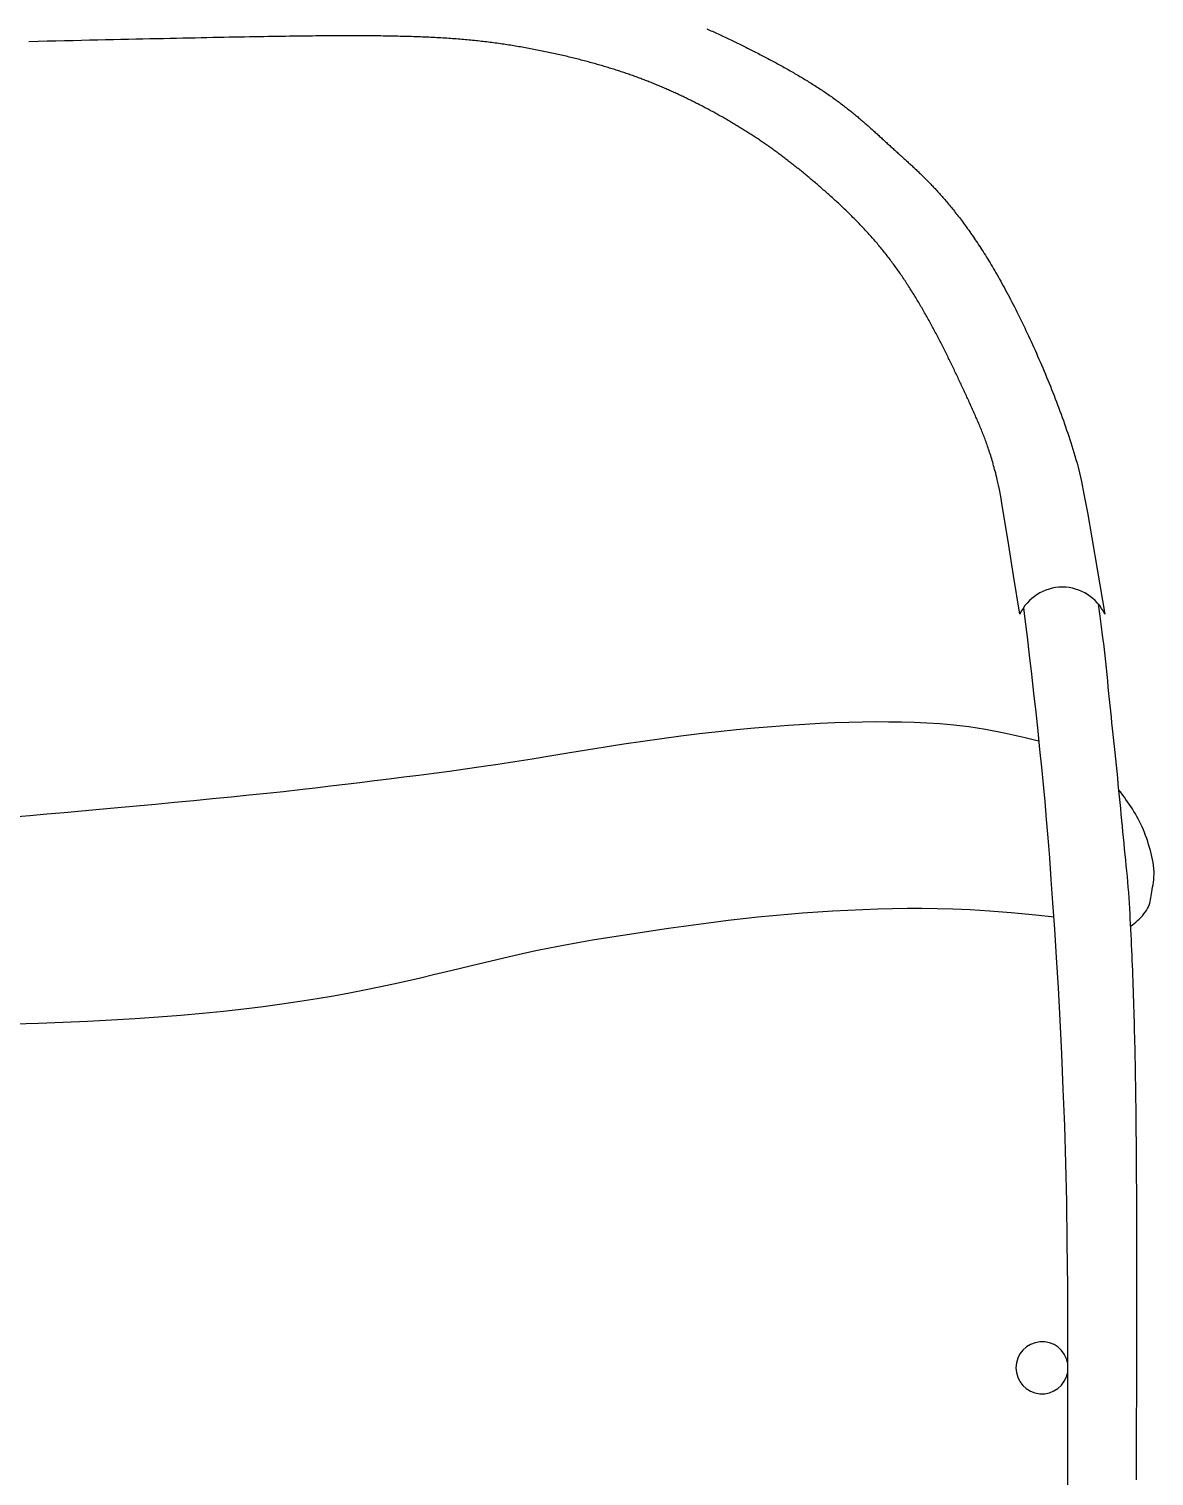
# Model space of a CAD drawing. Header units: millimetres. Extents: x -17017 to 2697, y 1903 to 18260.
# Drawn here: x -16982.1019 to -16982.0457, y 18253.0872 to 18253.1595 of the extents above; entities that cross this region are included whole.
import ezdxf

# ---------------------------------------------------------------- set-up
doc = ezdxf.new("R2010")
doc.units = ezdxf.units.MM
doc.layers.add('OP-MOB-MOVIL', color=8, linetype='Continuous')

# ---------------------------------------------------------------- blocks, each defined once
blk = doc.blocks.new('mesas y sillas de cafeteria')
for points in [[(50.01623537028718, -14.42560469268574), (50.01470229270944, -14.41592952237625), (50.01350654990256, -14.40846112450163), (50.01260097421618, -14.40289040082098), (50.01193839800271, -14.39890825309703), (50.01147165361272, -14.39620558308525), (50.01115357339495, -14.39447329255563), (50.01093698970089, -14.39340228326182), (50.01077473488476, -14.39268345696655), (50.0106273462643, -14.39205848780875), (50.01048618102323, -14.39147213946126), (50.01035030132061, -14.39091994796581), (50.01021876930554, -14.39039744937327), (50.01009064713435, -14.38990017973083), (50.00996499696066, -14.38942367508207), (50.00984088094083, -14.38896347148329), (50.00971736122756, -14.38851510497261), (50.00959365575454, -14.38807482176708), (50.00946960557303, -14.38764170871946), (50.00934520751434, -14.38721556285054), (50.00922045840434, -14.38679618117931), (50.00909535508163, -14.38638336072654), (50.00896989436842, -14.38597689851122), (50.00884407310059, -14.38557659155413), (50.00871788810673, -14.38518223687061), (50.00859133621543, -14.38479363148144), (50.00846441426165, -14.38441057240561), (50.00833711906944, -14.38403285666755), (50.00820944747829, -14.38366028128075), (50.00808139630954, -14.38329264326603), (50.00795296240085, -14.38292973964781), (50.00782414257719, -14.38257136743778), (50.0076949336717, -14.38221732365855), (50.00756533251388, -14.38186740533274), (50.00743533593504, -14.38152140947386), (50.0073049407647, -14.38117913310452), (50.00717414383234, -14.38084037324552), (50.00704294197385, -14.38050492691218), (50.00691133201053, -14.38017259112712), (50.0067793107828, -14.37984316291113), (50.00664687511289, -14.37951643927954), (50.00651402183576, -14.37919221725315), (50.0063807477818, -14.37887029385092), (50.00624704977963, -14.37855046609548), (50.00611292465965, -14.37823253100214), (50.00597836925408, -14.37791628559353), (50.00584338039243, -14.37760152688679), (50.00570795490512, -14.3772880519009), (50.00557208962073, -14.37697565765666), (50.00543578139332, -14.37666414725027), (50.00529902713151, -14.37635334808874), (50.00516182377851, -14.37604309364542), (50.00502416826566, -14.3757332174082), (50.00488605752525, -14.37542355285586), (50.00474748849683, -14.37511393346904), (50.00460845811358, -14.37480419272833), (50.0044689633105, -14.37449416411255), (50.0043290010899, -14.37418370541673), (50.00418856873966, -14.37387277165544), (50.00404766361044, -14.37356134215406), (50.00390628305922, -14.37324939624523), (50.00376442443212, -14.37293691324885), (50.00362208508795, -14.37262387249939), (50.00347926237828, -14.37231025332221), (50.00333595365646, -14.37199603504087), (50.00319215629042, -14.37168120305978), (50.00304786772449, -14.37136576709599), (50.0029030854148, -14.37104974293288), (50.00275780681659, -14.37073314635927), (50.00261202939328, -14.37041599316581), (50.00246575059646, -14.3700982991395), (50.00231896788773, -14.36978008007281), (50.00217167872324, -14.36946135174912), (50.00202388056096, -14.36914212995907), (50.00187557085974, -14.36882243049513), (50.00172674707846, -14.36850226913884), (50.00157740666782, -14.36818166168268), (50.00142754709395, -14.36786062391548), (50.00127716580846, -14.36753917162423), (50.00112626027567, -14.36721732060141), (50.00097482794536, -14.36689508663039), (50.00082286628367, -14.36657248550182), (50.00067037273948, -14.36624953300816), (50.00051734477802, -14.36592624493278), (50.0003637798518, -14.36560263706451), (50.00020967542241, -14.36527872519582), (50.0000550289451, -14.36495452511372), (49.99989983787691, -14.36463005260157), (49.99974409967763, -14.36430532345912), (49.99958781180703, -14.36398035346429), (49.99943097171763, -14.36365515840953), (49.9992735768692, -14.36332975408732), (49.99911562472244, -14.36300415628102), (49.99895711273075, -14.36267838078129), (49.99879803835483, -14.36235244337513), (49.9986383990481, -14.36202635985319), (49.99847819227671, -14.3617001460043), (49.9983174154886, -14.36137381761728), (49.99815606614629, -14.36104739047551), (49.99799414170866, -14.36072088037508), (49.99783163963275, -14.3603943031012), (49.99766855737562, -14.36006767444087), (49.9975048923925, -14.35974101018655), (49.99734064214499, -14.35941432612526), (49.99717580408833, -14.35908763804218), (49.9970103756832, -14.3587609617316), (49.99684435438303, -14.35843431297872), (49.99667773765123, -14.35810770757053), (49.99651052293757, -14.3577811612995), (49.99634270770821, -14.35745468995265), (49.99617428941474, -14.35712830932243), (49.99600526551967, -14.35680203518859), (49.99583563347551, -14.35647588334905), (49.99566539055104, -14.35614986944347), (49.99549453322743, -14.35582400855492), (49.99532305779667, -14.35549831562821), (49.99515096054984, -14.35517280559361), (49.99497823777983, -14.35484749339594), (49.99480488577592, -14.35452239397455), (49.99463090082827, -14.35419752226699), (49.99445627923069, -14.35387289321261), (49.99428101649482, -14.35354852118326), (49.99410510502003, -14.35322441828976), (49.99392853643531, -14.3529005960736), (49.99375130236422, -14.35257706607263), (49.99357339442668, -14.35225383983379), (49.9933948042526, -14.35193092889676), (49.993215523461, -14.35160834479939), (49.99303554367634, -14.35128609909043), (49.99285485633391, -14.35096420316586), (49.99267345208227, -14.35064266786139), (49.9924913213772, -14.35032150386542), (49.99230845467901, -14.3500007218754), (49.99212484244163, -14.34968033257974), (49.99194047512628, -14.34936034667408), (49.99175534318874, -14.34904077484862), (49.9915694370884, -14.3487216277972), (49.9913827472792, -14.34840291621003), (49.99119526422237, -14.34808465078277), (49.99100697837366, -14.34776684220378), (49.99081788018975, -14.34744950117056), (49.99062796012822, -14.34713263837148), (49.99043720864847, -14.34681626449674), (49.99024561620627, -14.34650039024564), (49.99005317326191, -14.34618502630474), (49.98985987026663, -14.34587018337152), (49.98966569768436, -14.34555587213254), (49.98947064596905, -14.34524210328527), (49.98927470558101, -14.34492888751629), (49.98907786697509, -14.34461623552488), (49.98888012061252, -14.34430415799761), (49.9886814569436, -14.34399266562832), (49.98848186643409, -14.34368176911266), (49.98828133953521, -14.34337147914084), (49.98807986671, -14.34306180640488), (49.98787743840967, -14.34275276159678), (49.98767404509726, -14.34244435540859), (49.98746967722673, -14.34213659853413), (49.98726432525655, -14.34182950166542), (49.98705797964521, -14.34152307549448), (49.9868506308494, -14.34121733071333), (49.9866422693276, -14.340912278014), (49.98643288553558, -14.34060792809396), (49.98622246993091, -14.34030429163795), (49.98601101297299, -14.34000137933981), (49.9857985051176, -14.33969920189884), (49.98558493682413, -14.33939776999614), (49.98537029854651, -14.33909709433647), (49.98515458074689, -14.33879718560274), (49.98493777388012, -14.33849805449063), (49.98471986840104, -14.33819971169396), (49.98450085477452, -14.33790216790112), (49.98428072345177, -14.33760543380777), (49.98405946489038, -14.33730952010592), (49.98383706955156, -14.33701443749123), (49.98361352789198, -14.33672019664664), (49.98338883036649, -14.33642680827325), (49.98316296846224, -14.3361342828357), (49.98293593778453, -14.33584262991099), (49.98270773496188, -14.3355518588487), (49.98247835662642, -14.33526197899846), (49.98224779941029, -14.3349729997135), (49.98201605994655, -14.33468493034161), (49.98178313486096, -14.33439778023785), (49.98154902079023, -14.33411155874819), (49.98131371848012, -14.33382627433275), (49.9810772451392, -14.33354193187006), (49.98083962209967, -14.3332585353437), (49.98060087068461, -14.33297608873909), (49.9803610122226, -14.33269459604344), (49.98012006804038, -14.33241406123852), (49.97987805946559, -14.33213448830975), (49.97963500782407, -14.33185588124252), (49.97939093547393, -14.3315782437985), (49.97914586888419, -14.33130157884261), (49.97889983555888, -14.33102588902148), (49.97865286299657, -14.33075117697626), (49.97840497870129, -14.33047744534815), (49.97815621017071, -14.33020469678559), (49.97790658490612, -14.32993293392792), (49.97765613041156, -14.32966215941997), (49.97740487418469, -14.32939237590654), (49.97715284372953, -14.3291235860288), (49.97690006654466, -14.32885579242975), (49.97664657013138, -14.32858899775601), (49.97639238199099, -14.32832320464513), (49.9761375296257, -14.32805841574555), (49.97588204053318, -14.32779463369843), (49.97562594222018, -14.32753186115042), (49.97536926217981, -14.32727010073722), (49.97511202792248, -14.32700935511093), (49.97485426693947, -14.32674962690726), (49.97459600673938, -14.32649091877465), (49.97433727482075, -14.32623323335611), (49.97407809868309, -14.32597657329279), (49.9738185058286, -14.32572094122952), (49.97355852375586, -14.3254663398111), (49.9732981799707, -14.32521277167689), (49.97303750197079, -14.32496023947169), (49.97277651725653, -14.32470874583851), (49.97251525333286, -14.32445829342396), (49.97225373769652, -14.32420888486922), (49.97199199784973, -14.32396052281547), (49.97173006129469, -14.32371320990933), (49.97146795553181, -14.32346694879379), (49.97120570806146, -14.32322174211004), (49.97094334638405, -14.32297759250287), (49.9706808980045, -14.32273450261346), (49.97041839041867, -14.32249247509026), (49.97015585112877, -14.3222515125708), (49.96989330763881, -14.3220116176999), (49.96963078744648, -14.321772793126), (49.96936831805488, -14.32153504148664), (49.96910592696349, -14.32129836542663), (49.96884364167363, -14.32106276758896), (49.9685814896884, -14.32082825061843), (49.96831949850548, -14.32059481715623), (49.9680576956298, -14.32036246984717), (49.9677961085572, -14.32013121133787), (49.96753476479171, -14.31990104426404), (49.96727369183191, -14.31967197127597), (49.96701291587578, -14.31944399463646), (49.96675245786446, -14.31921711509494), (49.96649233743847, -14.31899133302795), (49.96623257423744, -14.31876664881383), (49.965973187901, -14.31854306282185), (49.96571419806696, -14.31832057543215), (49.96545562437041, -14.31809918701401), (49.96519748645642, -14.31787889794396), (49.96493979871684, -14.31765970708329), (49.96468255458512, -14.31744160724338), (49.96442574225057, -14.31722458972945), (49.96416934989975, -14.31700864583036), (49.96391336572287, -14.31679376685497), (49.96365777791198, -14.31657994409761), (49.96340257465181, -14.31636716885805), (49.96314774413349, -14.31615543243606), (49.96289327323848, -14.31594472575307), (49.96263914359952, -14.31573503821892), (49.96238533554606, -14.31552635886328), (49.96213182940573, -14.31531867671583), (49.96187860550071, -14.31511198080443), (49.96162564416318, -14.31490626016603), (49.96137292571893, -14.31470150382665), (49.96112043049106, -14.31449770081781), (49.96086813880811, -14.31429484016917), (49.96061603099861, -14.31409291091586), (49.9603640873911, -14.31389190207847), (49.96011228830776, -14.3136918026994), (49.95986061407621, -14.31349260180104), (49.95960904502499, -14.31329428841855), (49.95935756147992, -14.31309685157794), (49.95910614376862, -14.31290028031253), (49.95885477221782, -14.31270456365382), (49.95860342715332, -14.31250969062785), (49.95835208890367, -14.31231565026974), (49.95810073779194, -14.31212243160917), (49.95784935415122, -14.31193002367581), (49.95759791830369, -14.31173841549753), (49.95734641057516, -14.31154759611309), (49.95709481129416, -14.31135755454125), (49.95684310079014, -14.3111682798226), (49.95659125938892, -14.31097976098317), (49.95633926740993, -14.31079198705265), (49.95608710519173, -14.31060494706435), (49.95583475305193, -14.31041863004793), (49.95558219132272, -14.31023302503127), (49.95532940032626, -14.31004812104948), (49.95507636039565, -14.3098639071286), (49.95482305185124, -14.30968037230014), (49.95456945502428, -14.30949750559921), (49.95431555023879, -14.30931529605186), (49.95406131782238, -14.30913373268777), (49.9538067381045, -14.30895280453842), (49.95355179140915, -14.30877250063895), (49.95329645806123, -14.30859281001176), (49.95304071839291, -14.3084137216938), (49.95278455272546, -14.3082352247111), (49.95252794139105, -14.3080573080988), (49.95227086471186, -14.30787996088475), (49.95201330301552, -14.30770317210045), (49.95175523663147, -14.30752693077375), (49.95149664588553, -14.30735122593978), (49.9512375111035, -14.30717604662277), (49.9509778126112, -14.30700138185784), (49.95071753169486, -14.3068272211458), (49.95045665346333, -14.30665355587371), (49.95019516398679, -14.30648037789797), (49.94993304932996, -14.30630767907496), (49.94967029556119, -14.30613545126653), (49.94940688874976, -14.30596368632541), (49.9491428149604, -14.30579237611346), (49.94887806026327, -14.30562151248523), (49.94861261455299, -14.30545108918159), (49.94834648303458, -14.30528110748855), (49.94807967473571, -14.30511157056571), (49.94781219869128, -14.30494248158539), (49.94754406392804, -14.30477384370897), (49.94727527948089, -14.30460566010515), (49.94700585437931, -14.30443793393897), (49.9467357976564, -14.30427066837183), (49.94646511929386, -14.30410386704534), (49.94619383311419, -14.30393753548196), (49.94592195388668, -14.30377167966799), (49.94564949638243, -14.30360630560608), (49.94537647537345, -14.30344141928072), (49.94510290563358, -14.30327702668728), (49.94482880193391, -14.30311313382117), (49.94455417904373, -14.30294974667231), (49.94427905173961, -14.30278687123428), (49.94400343478901, -14.30262451349881), (49.94372734296758, -14.30246267946313), (49.94345079104369, -14.30230137511535), (49.94317379379299, -14.30214060644903), (49.94289636598569, -14.30198037945956), (49.94261852239379, -14.30182070013507), (49.94234027778566, -14.30166157447275), (49.9420616469406, -14.30150300846617), (49.94178264462698, -14.30134500810527), (49.94150328561318, -14.30118757937998), (49.94122358467666, -14.30103072828933), (49.94094355658945, -14.30087446082689), (49.9406632161199, -14.30071878297531), (49.94038257804004, -14.30056370073908), (49.94010165712371, -14.3004092201063), (49.9398204681429, -14.30025534706874), (49.939539025866, -14.30010208761996), (49.93925734507229, -14.29994944775353), (49.93897544052652, -14.29979743346121), (49.93869332700433, -14.29964605073656), (49.93841101927592, -14.29949530557315), (49.93812853211693, -14.29934520396091), (49.93784588029575, -14.29919575189888), (49.93756307858257, -14.29904695537152), (49.93728014175304, -14.29889882037605), (49.93699708458098, -14.29875135290786), (49.93671392183205, -14.29860455895323), (49.93643066828099, -14.29845844451484), (49.93614733870163, -14.29831301557351), (49.93586394786598, -14.29816827813011), (49.93558051054333, -14.29802423817637), (49.93529704150478, -14.29788090170405), (49.93501355552598, -14.2977382747049), (49.93473006737804, -14.29759636317249), (49.93444659183206, -14.29745517310221), (49.93416314365913, -14.29731471048217), (49.9338797376322, -14.2971749813114), (49.93359638852507, -14.29703599157619), (49.93331311110433, -14.29689774727376), (49.93302991871496, -14.29676025395929), (49.93274681895309, -14.29662351544903), (49.93246381798872, -14.29648753512083), (49.93218092199186, -14.29635231635257), (49.93189813712615, -14.29621786252574), (49.93161546956071, -14.2960841770182), (49.93133292546645, -14.29595126321146), (49.93105051100702, -14.29581912447975), (49.93076822661988, -14.2956877624656), (49.93048604978412, -14.29555717183212), (49.93020395225813, -14.29542734550341), (49.92992190578934, -14.29529827640545), (49.9296398821316, -14.29516995746235), (49.92935785303689, -14.29504238159643), (49.92907579025359, -14.29491554173183), (49.92879366553734, -14.2947894307963), (49.92851144920041, -14.29466404127561), (49.92822910582709, -14.29453936391656), (49.92794659856645, -14.2944153890312), (49.92766389056032, -14.29429210692797), (49.92738094496053, -14.2941695079171), (49.92709772491344, -14.29404758231067), (49.92681419356632, -14.29392632042072), (49.92653031406462, -14.29380571255388), (49.92624604956018, -14.29368574902401), (49.92596136319571, -14.29356642013954), (49.9256762181185, -14.29344771621254), (49.92539057747945, -14.29332962755143), (49.92510440442402, -14.29321214447009), (49.92481766209858, -14.29309525727513), (49.92453031365312, -14.2929789562786), (49.92424232223129, -14.29286323179258), (49.923953650984, -14.29274807412912), (49.92366426305398, -14.29263347359301), (49.92337412159304, -14.29251942049996), (49.92308318974756, -14.29240590515838), (49.92279143066298, -14.29229291787851), (49.92249880748659, -14.29218044897061), (49.92220528336748, -14.29206848874674), (49.92191082145564, -14.29195702752077), (49.9216153848929, -14.29184605559385), (49.92131893682563, -14.29173556328351), (49.92102144040655, -14.29162554089999), (49.9207228587793, -14.2915159787517), (49.9204231550948, -14.29140686715073), (49.92012229249758, -14.29129819640548), (49.91982023413584, -14.29118995682984), (49.91951694315503, -14.29108213873224), (49.91921238270334, -14.29097473242109), (49.91890651592894, -14.29086772821393), (49.91859930598002, -14.29076111641189), (49.91829071600205, -14.29065488733431), (49.91798070914228, -14.29054903128599), (49.91766924854983, -14.2904435385808), (49.91735629737013, -14.29033839952717), (49.91704181875048, -14.29023360443534), (49.91672577584086, -14.29012914361738), (49.91640813178492, -14.29002500738534), (49.91608884972993, -14.28992118604219), (49.91576789282863, -14.28981766990728), (49.91544522422282, -14.28971444928902), (49.91512080706343, -14.28961151449585), (49.91479460449318, -14.28950885584163), (49.91446657966208, -14.28940646363299), (49.91413669753183, -14.28930432883499), (49.91380493030101, -14.28920244503024), (49.91347125198536, -14.28910080645437), (49.91313563660606, -14.28899940734118), (49.91279805816794, -14.28889824192811), (49.91245849069492, -14.28879730444532), (49.91211690819637, -14.28869658913209), (49.91177328469075, -14.28859609022402), (49.91142760143612, -14.28849580457245), (49.91107986867519, -14.28839573949153), (49.91073010389027, -14.28829590491659), (49.91037832457278, -14.28819631078295), (49.910024548205, -14.28809696702228), (49.9096687922729, -14.28799788356628), (49.9093110742624, -14.28789907035207), (49.90895141165765, -14.28780053731498), (49.90858982376085, -14.28770229503425), (49.90822633710923, -14.28760435672302), (49.90786098006083, -14.28750673623654), (49.90749378096643, -14.28740944742822), (49.90712476817862, -14.28731250416604), (49.90675397005452, -14.28721592029797), (49.90638141494583, -14.28711970968834), (49.90600713120602, -14.28702388619422), (49.90563114718771, -14.28692846367085), (49.90525349124709, -14.28683345598074), (49.90487419173496, -14.28673887698096), (49.9044932770048, -14.28664474052675), (49.90411077541376, -14.28655106047881), (49.9037267153135, -14.28645785069602), (49.90334112505752, -14.28636512503363), (49.90295403299933, -14.28627289735414), (49.90256546749242, -14.2861811815128), (49.90217545688847, -14.28608999137032), (49.90178402954461, -14.28599934078011), (49.90139121381526, -14.28590924360105), (49.90099703804844, -14.28581971369749), (49.9006015306004, -14.28573076492285), (49.90020471982734, -14.28564241113418), (49.89980663408187, -14.28555466619218), (49.89940730171475, -14.28546754395575), (49.89900675108311, -14.28538105828011), (49.89860501053681, -14.28529522302415), (49.898202108433, -14.28521005205039), (49.89779807312425, -14.28512555921043), (49.89739293296498, -14.28504175836497), (49.89698671630231, -14.28495866337471), (49.89657945149975, -14.28487628809671), (49.89617116690533, -14.28479464638622), (49.89576189087438, -14.28471375210393), (49.89535165175676, -14.28463361910872), (49.8949404779114, -14.28455426125583), (49.8945283976891, -14.2844756924078), (49.89411543944516, -14.28439792642166), (49.89370163152944, -14.28432097714904), (49.89328700229817, -14.28424485845608), (49.89287158010666, -14.28416958419984), (49.89245539330568, -14.28409516823558), (49.89203847024783, -14.28402162442399), (49.89162083929295, -14.2839489666203), (49.8912025287882, -14.28387720868341), (49.89078356708796, -14.28380636447582), (49.89036398254939, -14.28373644785097), (49.88994380352324, -14.28366747266955), (49.8895230547032, -14.28359945223019), (49.88910174613648, -14.28353239760872), (49.88867988421225, -14.28346631931709), (49.88825747531882, -14.28340122787085), (49.88783452584175, -14.28333713378743), (49.88741104217206, -14.28327404758056), (49.88698703069531, -14.28321197976766), (49.88656249779888, -14.28315094085883), (49.88613743522728, -14.28309093914504), (49.88571177614813, -14.28303197399873), (49.88528543908706, -14.28297404256227), (49.88485834257153, -14.28291714197621), (49.8844304051172, -14.2828612693902), (49.88400154525607, -14.28280642194295), (49.88357168151106, -14.28275259677866), (49.88314073240417, -14.28269979104152), (49.88270861280307, -14.28264800131728), (49.88227522292163, -14.2825972219689), (49.88184045932303, -14.28254744678634), (49.88140421856133, -14.2824986695814), (49.88096639720152, -14.28245088414405), (49.88052689179676, -14.28240408428428), (49.88008559890568, -14.28235826379751), (49.87964241509053, -14.28231341648279), (49.8791972369072, -14.28226953614649), (49.87874996091614, -14.28222661658583), (49.87830048367232, -14.28218465159989), (49.877848701738, -14.28214363499319), (49.8773945116709, -14.28210356056115), (49.87693781002963, -14.28206442211012), (49.87647849337191, -14.28202621343371), (49.87601645825544, -14.28198892833825), (49.87555160124066, -14.28195256062281), (49.87508381888438, -14.28191710408828), (49.87461300774794, -14.28188255253372), (49.87413906438724, -14.28184889976183), (49.87366188536089, -14.28181613956986), (49.87318136723025, -14.28178426576233), (49.87269740655029, -14.2817532721383), (49.87220989988054, -14.28172315249685), (49.87171874378237, -14.28169390063886), (49.87122383480892, -14.2816655103652), (49.87072506952518, -14.28163797547677), (49.87022234448614, -14.28161128977808), (49.86971555625041, -14.28158544706275), (49.86920460137571, -14.28156044113348), (49.86868937642339, -14.28153626579478), (49.86816977795115, -14.2815129148421), (49.8676457025158, -14.28149038207812), (49.86711704667414, -14.28146866130555), (49.86658370699115, -14.28144774632165), (49.86604558002273, -14.2814276309291), (49.86550256232294, -14.28140830892517), (49.86495455045497, -14.28138977411618), (49.86440144097651, -14.28137202029575), (49.86384313044528, -14.28135504127022), (49.86327951542171, -14.28133883083865), (49.86271049246079, -14.28132338280011), (49.86213595812751, -14.28130869095548), (49.8615558089723, -14.28129474910384), (49.86096994156014, -14.28128155105151), (49.86037825244512, -14.2812690905921), (49.85978063818948, -14.28125736153015), (49.85917699534912, -14.28124635766653), (49.85856720807988, -14.28123607316411), (49.85795111092648, -14.28122650363366), (49.85732852602723, -14.28121764505704), (49.85669927552226, -14.28120949340519), (49.8560631815526, -14.28120204465449), (49.85542006625383, -14.28119529478499), (49.85476975177062, -14.28118923977308), (49.85411206024128, -14.28118387559334), (49.85344676419118, -14.28117919967008), (49.85277343769758, -14.28117521524109), (49.85209160522845, -14.28117192697573), (49.85140079124722, -14.28116933955971), (49.85070052022002, -14.28116745766965), (49.84999031660482, -14.28116628598946), (49.84926970487413, -14.28116582919392), (49.84853820948774, -14.28116609196513), (49.84779534250902, -14.28116707934714), (49.84704056638839, -14.28116879782829), (49.84627333116896, -14.28117125426797), (49.84549308690021, -14.28117445551834), (49.84469928362432, -14.28117840844061), (49.84389137139078, -14.2811831198851), (49.84306880024178, -14.28118859670576), (49.8422310202277, -14.28119484576382), (49.84137748138983, -14.28120187390959), (49.84050763377491, -14.28120968800431), (49.83962092743423, -14.28121829489646), (49.83871681240726, -14.2812277014491), (49.83779473874074, -14.28123791451071), (49.83685415648506, -14.28124894094071), (49.83589451568241, -14.28126078759306), (49.83491526638045, -14.28127346132533), (49.8339158586241, -14.28128696898966), (49.83289574245737, -14.28130131744183), (49.83185436793065, -14.28131651354124), (49.83079118508704, -14.28133256414185), (49.82970564397237, -14.28134947609942), (49.82859719463613, -14.28136725626246), (49.82746528711778, -14.28138591149764), (49.8263093714686, -14.28140544865346), (49.8251288977317, -14.28142587458569), (49.82392331595474, -14.28144719615375), (49.82269207618356, -14.28146942020794), (49.82143462846489, -14.2814925536095), (49.82015042284002, -14.28151660320873), (49.81883890936206, -14.28154157586323), (49.81749953807139, -14.28156747842695), (49.81613175901475, -14.28159431775748), (49.81473502223889, -14.28162210071241), (49.81330877779055, -14.28165083414206), (49.81185247571648, -14.281680524904), (49.81036556605795, -14.28171117985221), (49.80884749886627, -14.2817428058479), (49.80729772418363, -14.28177540973957), (49.8057156920604, -14.28180899838844), (49.80410085253698, -14.28184357864484), (49.80245265566464, -14.28187915736999), (49.80077055148286, -14.28191574141238), (49.79905399004292, -14.28195333763506), (49.79730242139158, -14.28199195288471), (49.79551529557011, -14.28203159402437), (49.79369206262618, -14.28207226790619), (49.79183217260834, -14.28211398138774), (49.78993507555879, -14.28215674132298), (49.78800027502893, -14.28220055290512), (49.78602748856883, -14.28224541467716), (49.7840164872332, -14.28229132351407), (49.78196704207767, -14.28233827630538), (49.77987892416058, -14.28238626992606), (49.77775190453121, -14.2824353012511), (49.77558575424973, -14.28248536716819), (49.77338024436722, -14.2825364645505), (49.77113535994431, -14.28258858363733), (49.76885194206898, -14.28264168804708)], [(49.93807815107539, -14.27940865643723), (49.93843237140572, -14.27956605348663), (49.93878627058348, -14.27972411041083), (49.93913985008203, -14.27988281969738), (49.93949311136839, -14.28004217382841), (49.93984605590958, -14.2802021652933), (49.94019868517717, -14.28036278657055), (49.94055100063724, -14.2805240301459), (49.94090300376047, -14.28068588850874), (49.94125469601386, -14.2808483541412), (49.94160607886624, -14.2810114195272), (49.94195715378464, -14.28117507715069), (49.94230792224243, -14.28133931949924), (49.94265838570482, -14.28150413905314), (49.94300854564062, -14.28166952830543), (49.94335840351869, -14.28183547973458), (49.94370796080693, -14.28200198582454), (49.94405721897692, -14.28216903906286), (49.94440617949203, -14.28233663193168), (49.94475484382474, -14.28250475692039), (49.94510321344114, -14.28267340650746), (49.94545128981281, -14.2828425731841), (49.94579907440675, -14.28301224943061), (49.9461465686918, -14.28318242773457), (49.94649377413771, -14.2833531005781), (49.94684069221057, -14.28352426044694), (49.9471873236771, -14.2836959000233), (49.94753366651003, -14.28386801277702), (49.94787971796814, -14.28404059237801), (49.94822547531658, -14.28421363249436), (49.94857093582323, -14.28438712678872), (49.94891609675415, -14.28456106893464), (49.94926095536994, -14.28473545260022), (49.94960550893938, -14.2849102714481), (49.94994975192549, -14.28508551993764), (49.95029366757899, -14.28526119568414), (49.95063723635303, -14.28543729708144), (49.95098043869893, -14.28561382253429), (49.95132325506893, -14.28579077044014), (49.95166566591161, -14.28596813920558), (49.95200765167829, -14.28614592722079), (49.95234919282211, -14.28632413289415), (49.952690269095, -14.28650275481959), (49.95303085744217, -14.28668179238593), (49.95337093411399, -14.28686124517299), (49.95371047535627, -14.28704111276784), (49.95404945741757, -14.28722139475212), (49.95438785654642, -14.28740209071111), (49.95472564899046, -14.28758320022462), (49.95506281099642, -14.28776472287791), (49.95539931881103, -14.28794665825626), (49.95573514868647, -14.28812900593948), (49.95607027686583, -14.28831176551466), (49.95640467960038, -14.28849493656162), (49.95673833313322, -14.28867851866744), (49.95707121371834, -14.28886251141375), (49.95740329759974, -14.28904691438584), (49.95773456102779, -14.28923172716168), (49.95806498024649, -14.28941694933201), (49.95839453150529, -14.28960258047664), (49.95872319105456, -14.28978862017721), (49.9590509351392, -14.28997506801898), (49.95937774000686, -14.2901619235854), (49.95970358190698, -14.29034918646357), (49.9600284370872, -14.29053685623148), (49.96035228179335, -14.2907249324744), (49.96067509227669, -14.29091341477579), (49.96099684478031, -14.2911023027209), (49.9613175155564, -14.29129159588774), (49.96163708085078, -14.29148129386522), (49.96195551691108, -14.29167139623678), (49.96227279998675, -14.29186190258224), (49.9625889063218, -14.29205281248869), (49.96290381216932, -14.29224412553776), (49.96321749377512, -14.29243584131109), (49.96352992738321, -14.29262795939576), (49.96384108924667, -14.2928204793734), (49.9641509556086, -14.29301340082566), (49.96445950272027, -14.29320672333961), (49.96476670683023, -14.29340044649507), (49.9650725441843, -14.29359456988095), (49.9653769910301, -14.29378909307343), (49.96568002361437, -14.29398401566141), (49.96598161818929, -14.2941793372247), (49.96628175099704, -14.29437505735223), (49.9665803982889, -14.29457117562197), (49.96687753631431, -14.2947676916192), (49.96717314131547, -14.29496460492555), (49.96746718954546, -14.29516191512812), (49.96775965724828, -14.29535962181035), (49.96805052185209, -14.29555772398453), (49.96833976548896, -14.29575621839285), (49.96862737147239, -14.29595510121362), (49.96891332310861, -14.2961543686215), (49.96919760371111, -14.29635401678752), (49.96948019659249, -14.29655404188998), (49.96976108506078, -14.29675444010354), (49.9700402524295, -14.29695520760106), (49.97031768671695, -14.29715633828891), (49.97059339477801, -14.29735781697491), (49.97086738817961, -14.2975596262022), (49.97113967847963, -14.29776174851213), (49.97141027724501, -14.2979641664424), (49.9716791960418, -14.29816686253616), (49.97194644643332, -14.29836981933477), (49.97221203997742, -14.29857301937591), (49.97247598942249, -14.29877644463159), (49.97273831221446, -14.29898007480188), (49.97299902697978, -14.29918388902115), (49.97325815234763, -14.29938786642015), (49.97351570694536, -14.29959198613142), (49.97377170939853, -14.2997962272857), (49.97402617833177, -14.30000056901554), (49.97427913237789, -14.30020499044986), (49.97453059015697, -14.30040947072303), (49.97478057030185, -14.30061398897124), (49.97502909143714, -14.30081852431795), (49.9752761721893, -14.30102305590299), (49.97552183118569, -14.30122756284982), (49.97576608705367, -14.30143202429826), (49.97600895841879, -14.30163641937725), (49.97625046391022, -14.3018407272175), (49.97649062215532, -14.30204492694975), (49.97672945177874, -14.30224899770838), (49.97696697140782, -14.30245291862593), (49.97720319967175, -14.30265666883315), (49.97743815519516, -14.30286022746259), (49.97767185660632, -14.30306357364316), (49.97790432253078, -14.30326668651105), (49.97813557159679, -14.30346954519337), (49.97836562243083, -14.30367212882629), (49.97859449366024, -14.30387441654057), (49.97882220391148, -14.30407638746692), (49.9790487718119, -14.30427802073791), (49.97927421598888, -14.30447929548609), (49.97949855506977, -14.30468019084037), (49.97972180767738, -14.30488068593513), (49.97994399244544, -14.30508075990474), (49.98016512799677, -14.30528039187629), (49.98038523295872, -14.30547956098417), (49.98060432595685, -14.30567824636091), (49.98082242562214, -14.30587642713544), (49.98103955057923, -14.30607408244214), (49.98125571945548, -14.30627119141354), (49.98147095087734, -14.30646773317858), (49.98168526347308, -14.30666368687162), (49.98189867586643, -14.30685903162339), (49.98211120668839, -14.30705374656645), (49.98232287456267, -14.30724781082972), (49.98253369811846, -14.30744120354939), (49.98274369598221, -14.30763390385619), (49.98295288678219, -14.30782589087903), (49.98316128914121, -14.30801714375593), (49.98336892168936, -14.30820764161399), (49.9835758035033, -14.3083973662815), (49.98378195546047, -14.30858631036426), (49.98398739888216, -14.30877446917293), (49.98419215509875, -14.30896183800724), (49.98439624543062, -14.30914841217236), (49.98459969120904, -14.3093341869735), (49.9848025137544, -14.3095191577122), (49.98500473439617, -14.30970331969729), (49.98520637625825, -14.30988667901329), (49.98540746966228, -14.3100692848675), (49.98560804672343, -14.31025119725928), (49.98580813956869, -14.31043247618072), (49.98600778031596, -14.31061318162574), (49.98620700108222, -14.31079337358824), (49.98640583399265, -14.31097311206031), (49.98660431116514, -14.3111524570395), (49.98680246517051, -14.31133147121363), (49.98700033037494, -14.31151022804988), (49.98719794160024, -14.31168880371661), (49.9873953336637, -14.31186727438399), (49.98759254138622, -14.31204571621493), (49.98778959958599, -14.31222420537233), (49.98798654307848, -14.3124028180282), (49.98818340668549, -14.31258163034545), (49.98838022522705, -14.31276071849061), (49.98857703352132, -14.31294015863205), (49.98877386638378, -14.31312002693267), (49.98897075863624, -14.31330039956083), (49.98916774509871, -14.31348135268308), (49.98936486058756, -14.31366296246415), (49.98956213992278, -14.31384530507239), (49.98975961792257, -14.31402845667071), (49.98995732940512, -14.31421249342748), (49.99015530919223, -14.31439749150923), (49.99035359210029, -14.3145835270825), (49.9905522129493, -14.31477067631022), (49.99075120655652, -14.31495901536073), (49.99095060774289, -14.3151486204024), (49.99115045132476, -14.31533956759813), (49.99135077212122, -14.31553193311629), (49.99155160495411, -14.3157257931216), (49.99175298464161, -14.31592122378242), (49.9919549460019, -14.31611830126167), (49.99215752385044, -14.31631710172951), (49.99236075300996, -14.31651770134704), (49.99256466829956, -14.31672017628807), (49.9927693045347, -14.31692460271006), (49.99297469653811, -14.317131056785), (49.99318087912616, -14.31733961467762), (49.99338788711884, -14.31755035255264), (49.99359575533344, -14.31776334657843), (49.99380451859088, -14.31797867291971), (49.99401421170751, -14.31819640774302), (49.99422486950425, -14.3184166272149), (49.99443652680202, -14.31863940750554), (49.99464921841445, -14.31886482477239), (49.99486297916428, -14.31909295518926), (49.99507784386788, -14.31932387491543), (49.99529384734524, -14.31955766012652), (49.99551102441637, -14.31979438698181), (49.99572940989856, -14.32003413164784), (49.99594903861089, -14.3202769702948), (49.99616994537246, -14.32052297908194), (49.99639216500145, -14.3207722341831), (49.99661573111644, -14.32102481127004), (49.99684067251746, -14.32128078405549), (49.99706701681043, -14.32154022576287), (49.99729479159123, -14.32180320961197), (49.99752402447211, -14.32206980882802), (49.99775474304261, -14.3223400966308), (49.99798697491224, -14.32261414624372), (49.9982207476769, -14.32289203089022), (49.99845608413216, -14.32317382182919), (49.99869298781869, -14.32345958246697), (49.99893145746955, -14.32374937424902), (49.99917149181692, -14.32404325862626), (49.99941308959569, -14.32434129704052), (49.9996562495362, -14.32464355093907), (49.99990097037244, -14.32495008176556), (50.00014725083565, -14.32526095097273), (50.00039508845657, -14.32557621950946), (50.00064447595378, -14.3258959463692), (50.00089540483805, -14.32622019005794), (50.0011478666338, -14.32654900907437), (50.00140185284636, -14.32688246191901), (50.00165735499741, -14.32722060709602), (50.00191436460136, -14.32756350310956), (50.00217287317082, -14.32791120845832), (50.00243287222384, -14.32826378164282), (50.00269435327664, -14.32862128116903), (50.00295730784092, -14.32898376553749), (50.00322172743199, -14.32935129324869), (50.00348760356974, -14.32972392280499), (50.00375492776584, -14.33010171271235), (50.00402369153471, -14.33048472146766), (50.00429388639623, -14.33087300757506), (50.00456550386207, -14.33126662953509), (50.00483853544847, -14.3316656458519), (50.00511297267076, -14.332070115026), (50.00538880704244, -14.33248009555973), (50.00566603008065, -14.33289564595543), (50.00594463330344, -14.33331682471362), (50.00622460822069, -14.33374369033845), (50.00650594635044, -14.33417630133044), (50.00678863920893, -14.33461471619012), (50.00707267831149, -14.33505899342163), (50.00735805516979, -14.33550919152913), (50.00764476130189, -14.3359653690095), (50.00793278822402, -14.33642758436872), (50.00822212745061, -14.33689589610731), (50.00851277049424, -14.33737036272396), (50.0088047088766, -14.33785104272647), (50.00909793410665, -14.33833799461354), (50.00939243770245, -14.3388312768875), (50.00968821117931, -14.3393309480507), (50.00998524605257, -14.33983706660365), (50.01028353383754, -14.34034969105232), (50.01058306604773, -14.34086887989179), (50.0108838342021, -14.34139469163347), (50.01118582981235, -14.34192718477061), (50.0114890443956, -14.34246641780919), (50.01179346946537, -14.34301244924973), (50.01209909654062, -14.34356533759819), (50.01240591713486, -14.34412514134965), (50.01271392276158, -14.34469191901007), (50.01302310493793, -14.34526572908362), (50.01333345517833, -14.34584663006717), (50.01364496499809, -14.34643468046852), (50.01395762258653, -14.34702993113206), (50.01427140281066, -14.34763240230495), (50.01458627721058, -14.34824210658189), (50.01490221732911, -14.34885905655574), (50.01521919470997, -14.34948326482117), (50.01553718088871, -14.35011474396924), (50.0158561474118, -14.35075350659281), (50.01617606582022, -14.35139956528838), (50.01649689433452, -14.35205290204067), (50.01681853791888, -14.35271337641461), (50.01714088821609, -14.35338081736882), (50.01746383687259, -14.35405505386552), (50.01778727553483, -14.3547359148597), (50.01811109584469, -14.3554232293136), (50.01843518944315, -14.35611682618401), (50.01875944798394, -14.35681653443316), (50.01908375977564, -14.35752217536174), (50.01940799981912, -14.35823353967862), (50.0197320397865, -14.35895041043113), (50.02005575134808, -14.35967257067023), (50.02037900617415, -14.36039980344503), (50.02070167593502, -14.36113189180651), (50.02102363230097, -14.3618686188056), (50.0213447469423, -14.36260976749327), (50.02166489153115, -14.36335512091682), (50.02198393773779, -14.36410446213085), (50.02230175723071, -14.36485757418268), (50.02261822168293, -14.36561424012325), (50.02293320276385, -14.36637424300534), (50.02324657214467, -14.36713736587626), (50.02355820149114, -14.36790339178697), (50.02386796248265, -14.36867210379023), (50.02417572678496, -14.36944328493337), (50.02448136606563, -14.37021671826733), (50.02478475200132, -14.37099218684125), (50.02508575625779, -14.37176947371154), (50.02538425050716, -14.37254836192005), (50.02568010642426, -14.3733286345232), (50.02597319567121, -14.37411007457013), (50.0262633899265, -14.37489246510995), (50.02655056085314, -14.37567558919363), (50.02683458012689, -14.37645922987213), (50.02711531941895, -14.37724317019456), (50.02739265039691, -14.37802719321189), (50.02766644473195, -14.37881108197507), (50.02793657409711, -14.37959461953506), (50.02820291015905, -14.38037758893915), (50.02846532459262, -14.38115977324196), (50.02872395416398, -14.38194193961681), (50.02897999606193, -14.38272879175929), (50.02923491256024, -14.38352601747647), (50.02949016594266, -14.38433930458996), (50.02974721849296, -14.38517434091591), (50.03000753249307, -14.38603681426684), (50.03027257022313, -14.38693241246438), (50.03054379396508, -14.3878668233192), (50.03083122941916, -14.38890077916039), (50.03117915596067, -14.39031519035052), (50.03164041638502, -14.39244601176142), (50.03226785348397, -14.39562919826494), (50.03311431005295, -14.40020070473656), (50.03423262888737, -14.40649648604813), (50.03567565277899, -14.41485249706784), (50.03749622452324, -14.42560469267119)], [(50.01716731231681, -14.42395967813172), (50.01753086658664, -14.42680203545751), (50.01807194897174, -14.43120876475223), (50.01861685798303, -14.4358040100924), (50.01915964020463, -14.44052341150746), (50.01969434222065, -14.44530260901956), (50.02021501061972, -14.45007724266361), (50.02071569198506, -14.45478295246357), (50.02119043290168, -14.45935537845071), (50.02163543588449, -14.46375804740092), (50.02205552718351, -14.46806603309597), (50.02245768896591, -14.47238229606955), (50.02284890341525, -14.4768097968481), (50.02323615270416, -14.4814514959744), (50.02362641901072, -14.48641035397304), (50.02402668450941, -14.49178933137955), (50.02444393137648, -14.4976913887258), (50.02488205162535, -14.50419325541952), (50.02533257660707, -14.51126673637918), (50.02578394751527, -14.51885740539547), (50.02622460553903, -14.52691083625905), (50.02664299186745, -14.53537260276607), (50.02702754769325, -14.54418827870904), (50.02736671420371, -14.55330343788046), (50.02764893258882, -14.56266365406918), (50.02786551856025, -14.57228327982557), (50.02801928589815, -14.58245178270408), (50.02811592290072, -14.59352740901886), (50.02816111787342, -14.60586840508404), (50.02816055911626, -14.61983301721193), (50.02811993492742, -14.63577949170576), (50.02804493360964, -14.65406607488512)], [(50.04536552168156, -14.64173490436769), (50.04538092901203, -14.63740959272218), (50.04539510169889, -14.6332620658377), (50.04540806927162, -14.62928643836676), (50.04541986126151, -14.62547682496006), (50.04543050719531, -14.6218273402792), (50.04544003660612, -14.61833209897122), (50.04544847902162, -14.61498521569411), (50.04545586397489, -14.61178080510217), (50.0454622209927, -14.60871298184793), (50.04546757960725, -14.60577586058571), (50.04547196934527, -14.60296355596802), (50.04547541974262, -14.60027018265464), (50.04547796032421, -14.59768985529445), (50.04547962061952, -14.59521668854541), (50.04548043016257, -14.59284479705821), (50.04548041848193, -14.59056829548899), (50.04547961510525, -14.58838129849391), (50.04547804956655, -14.58627792072002), (50.04547575139168, -14.58425227683074), (50.04547275011282, -14.58229848147312), (50.04546907526037, -14.58041064930694), (50.04546475461302, -14.5785830483801), (50.04545980895455, -14.57681056033107), (50.04545425731976, -14.57508822019918), (50.04544811874166, -14.57341106301465), (50.04544141225142, -14.57177412382225), (50.04543415688477, -14.5701724376504), (50.04542637167469, -14.56860103953659), (50.04541807565238, -14.56705496452378), (50.04540928086044, -14.56552986122915), (50.04539997133543, -14.56402383262866), (50.04539012412988, -14.56253559529068), (50.04537971628997, -14.56106386577449), (50.04536872486369, -14.55960736064662), (50.04535712689812, -14.55816479647001), (50.04534489944035, -14.55673488980938), (50.04533201953654, -14.55531635722946), (50.04531846248847, -14.55390806868854), (50.04530419659113, -14.55250950773916), (50.04528918839969, -14.55112031132558), (50.04527340446384, -14.54974011639024), (50.045256811336, -14.54836855988469), (50.04523937556496, -14.54700527875139), (50.04522106370041, -14.54564990993822), (50.04520184229386, -14.54430209038765), (50.04518167790047, -14.54296145704939), (50.04516053706811, -14.54162764686589), (50.04513838634739, -14.54030029678688), (50.0451151922889, -14.53897904375481), (50.04509092144235, -14.53766352471939), (50.04506554036288, -14.53635337662126), (50.04503901559838, -14.53504823641197), (50.04501131370216, -14.53374774103213), (50.0449824012203, -14.5324515274333), (50.04495224470975, -14.53115923255609), (50.04492081071749, -14.52987049334843), (50.04488806579229, -14.5285849467582), (50.04485397649205, -14.52730222972787), (50.0448185093619, -14.52602197920532), (50.04478163095609, -14.52474383213485), (50.04474330782341, -14.52346742546797), (50.04470350651627, -14.52219239613987), (50.04466219358164, -14.52091838110573), (50.04461933557559, -14.51964501730981), (50.0445748990478, -14.51837194169457), (50.04452885054616, -14.51709879120972), (50.04448115662763, -14.51582520279771), (50.04443178383553, -14.51455081340828), (50.04438069872594, -14.51327525998204), (50.04432786784764, -14.51199817947054), (50.04427325775487, -14.51071920881441), (50.04421683499368, -14.50943798496519), (50.0441585661174, -14.50815414486533), (50.04409841767756, -14.50686732546092), (50.04403635622384, -14.50557716369804), (50.04397234830776, -14.50428329652095), (50.04390636048083, -14.50298536087939), (50.04383819937993, -14.50168299371762), (50.04376703199796, -14.50037583197991), (50.04369186541044, -14.49906351261234), (50.04361170669745, -14.49774567256463), (50.04352556293543, -14.49642194877742), (50.04343244120628, -14.49509197820043), (50.04333134858553, -14.49375539777793), (50.04322129215234, -14.49241184445418), (50.043101716411, -14.4910609504368), (50.04297381558354, -14.48970232896681), (50.04283922131253, -14.48833558853585), (50.04269956524604, -14.48696033765009), (50.04255647903028, -14.48557618480481), (50.04241159431422, -14.48418273849529), (50.04226654273862, -14.48277960722407), (50.04212295595244, -14.48136639948825), (50.04198202081898, -14.47994256282618), (50.04184314505892, -14.47850690094856), (50.04170529161547, -14.47705805659643), (50.0415674234273, -14.47559467252358), (50.04142850342851, -14.47411539147652), (50.04128749456322, -14.47261885620173), (50.04114335976828, -14.47110370944938), (50.040995061986, -14.46956859396596), (50.04084191811216, -14.46801350171154), (50.04068466087938, -14.46644382150953), (50.04052437697919, -14.46486629139326), (50.04036215310316, -14.46328764939608), (50.04019907594557, -14.46171463355313), (50.04003623219432, -14.46015398189775), (50.03987470854645, -14.45861243246509), (50.03971559168622, -14.45709672328849), (50.03955965338628, -14.45561095475387), (50.03940640571363, -14.45414867662839), (50.03925504581548, -14.45270080103728), (50.03910477083355, -14.45125824010211), (50.0389547779132, -14.44981190594262), (50.03880426420073, -14.44835271068405), (50.03865242683514, -14.44687156644068), (50.03849846296816, -14.44535938533954), (50.03834174063013, -14.44381065278321), (50.03818231140667, -14.44223414732187), (50.03802039777929, -14.44064222078305), (50.03785622222404, -14.4390472250052), (50.03769000721968, -14.43746151181222), (50.03752197524136, -14.43589743304256), (50.03735234876603, -14.43436734052375), (50.03718135027702, -14.43288358609243), (50.0370091300947, -14.43145465382622), (50.03683554994586, -14.43007355683949), (50.03666039940163, -14.42872944048577), (50.03648346803584, -14.42741145013133), (50.03630454542235, -14.42610873113154), (50.03587734087068, -14.42304652092207)], [(49.76491699520466, -14.47617250274197), (49.76910350517028, -14.47581843055195), (49.77334298269579, -14.47545103452103), (49.77764662465324, -14.47507064099045), (49.78202562792376, -14.47467757629238), (49.78649118937847, -14.47427216676442), (49.79105450589668, -14.47385473874783), (49.79571862357625, -14.47342589754044), (49.80045398542552, -14.47298736431367), (49.80522288368502, -14.47254113920826), (49.80998761058618, -14.47208922235586), (49.81471045836224, -14.47163361389721), (49.81935371925192, -14.47117631396759), (49.82387968548846, -14.47071932270592), (49.82825064930967, -14.47026464024748), (49.83243998599482, -14.46981372916343), (49.83646540302198, -14.46936590176301), (49.8403556909152, -14.46891993278587), (49.84413964020041, -14.46847459697346), (49.84784604139804, -14.46802866906728), (49.85150368503491, -14.46758092380696), (49.85514136163238, -14.4671301359358), (49.85878786171997, -14.46667508019527), (49.8624688498976, -14.46621386520019), (49.86619748709199, -14.46574193507331), (49.86998380830573, -14.46525406780347), (49.87383784854956, -14.46474504138678), (49.8777696428233, -14.46420963381752), (49.88178922613133, -14.46364262308816), (49.88590663348077, -14.46303878719118), (49.89013189987872, -14.46239290412632), (49.89447084329913, -14.46170267005436), (49.89891241362329, -14.4609774538385), (49.90344134369752, -14.46022954250839), (49.90804236637723, -14.45947122309917), (49.91270021450782, -14.45871478264235), (49.91739962093925, -14.45797250816941), (49.92212531852329, -14.4572566867173), (49.9268620401117, -14.45657960531025), (49.93159302867298, -14.45595153255999), (49.93629556765609, -14.45537466333917), (49.94094545063126, -14.45484917409885), (49.945518471166, -14.45437524129375), (49.94999042283052, -14.453953041364), (49.95433709919507, -14.45358275076433), (49.95853429382714, -14.45326454594579), (49.96255780029514, -14.45299860335399), (49.96639170465733, -14.4527846609908), (49.97005326290218, -14.45262070306126), (49.97356802350896, -14.45250427531755), (49.97696153496054, -14.4524329235137), (49.98025934573252, -14.45240419340735), (49.98348700430051, -14.45241563075251), (49.98667005914922, -14.45246478130321), (49.98983405875333, -14.45254919081708), (49.99301616588764, -14.45267359818899), (49.99630000048819, -14.4528715149354), (49.99978079679659, -14.45318364569721), (50.00355378904987, -14.45365069513718), (50.00771421147874, -14.45431336789807), (50.01235729832297, -14.45521236864261), (50.01757828381687, -14.45638840201718), (50.02088215209005, -14.45722571493752)], [(50.04393128592255, -14.50347562735988), (50.04404518633328, -14.50339281613924), (50.04440879664526, -14.50311886796044), (50.04480890268769, -14.50280456567816), (50.04522982043909, -14.50245707798604), (50.04565586588342, -14.50208357358133), (50.04607328518705, -14.5016904924214), (50.04647604528964, -14.5012813595331), (50.04686004332507, -14.50085897121608), (50.04722117642177, -14.5004261237591), (50.04755534171545, -14.49998561346365), (50.0478584363309, -14.49954023661849), (50.04812635740382, -14.49909278952146), (50.04835500205991, -14.49864606846677), (50.04854212017472, -14.49820177036963), (50.04869287257316, -14.49775719461104), (50.04881427281998, -14.49730854119662), (50.04891333447904, -14.49685201013381), (50.04899707111599, -14.4963838014246), (50.0490724962965, -14.49590011507098), (50.04914662358715, -14.4953971510804), (50.04922646655268, -14.49487110945665), (50.04931678439516, -14.49431903602635), (50.04941331888313, -14.49374135989638), (50.04950955742697, -14.49313935600003), (50.04959898743164, -14.49251429926881), (50.04967509630296, -14.49186746463238), (50.04973137145134, -14.49120012702588), (50.04976130028444, -14.49051356137898), (50.04975837020538, -14.48980904261953), (50.04971775261492, -14.48908809938985), (50.04964135486625, -14.48835327513734), (50.04953276829747, -14.48760736702206), (50.04939558425485, -14.48685317219497), (50.04923339408015, -14.48609348781974), (50.04904978911327, -14.48533111104916), (50.04884836069778, -14.48456883903964), (50.04863270017722, -14.48380946894576), (50.04840573874662, -14.48305551189878), (50.04816776702864, -14.48230833491471), (50.04791841550195, -14.48156901898255), (50.04765731463885, -14.48083864508953), (50.04738409491893, -14.48011829422103), (50.0470983868172, -14.47940904737334), (50.04679982081052, -14.47871198552821), (50.04648802737574, -14.47802818967648), (50.04616281097242, -14.47735841086433), (50.0458246719927, -14.47670208038471), (50.04547428481601, -14.47605829958775), (50.04511232381356, -14.47542616982537), (50.0447394633602, -14.47480479244405), (50.04435637783627, -14.47419326879753), (50.0439637416157, -14.47359070023958), (50.04356222907609, -14.47299618811849), (50.04315377710191, -14.47241037787899), (50.04274537264973, -14.47184009136799), (50.04234526517848, -14.47129369451977), (50.04196170415435, -14.47077955327404), (50.04160293903715, -14.47030603357416), (50.04127721929399, -14.46988150134712), (50.04099279438651, -14.46951432253991), (50.04098927221185, -14.46950980197471)], [(49.7650991499695, -14.52790063895918), (49.77124119211203, -14.52768874490721), (49.77737432166487, -14.52744547274415), (49.78346700610564, -14.52716841410074), (49.78948771292016, -14.52685516059501), (49.79540490959153, -14.52650330385404), (49.80118706360372, -14.52611043550314), (49.80680264243892, -14.52567414716395), (49.81222590643029, -14.52519301800567), (49.81745428730483, -14.52466957737852), (49.82249100963872, -14.52410734218211), (49.82733929801179, -14.52350982930875), (49.83200237700112, -14.52288055565441), (49.83648347117833, -14.52222303811868), (49.8407858051296, -14.52154079359389), (49.84491260342384, -14.5208373389778), (49.84886923929025, -14.52011604700601), (49.85266968055384, -14.51937971378175), (49.8563300436881, -14.51863099124421), (49.85986644516925, -14.51787253133261), (49.86329500147167, -14.51710698599527), (49.86663182906614, -14.51633700716775), (49.8698930444325, -14.51556524679472), (49.87309476403971, -14.5147943568154), (49.87625368760291, -14.51402683306515), (49.87938884778578, -14.51326454692389), (49.88251986049181, -14.51250921366773), (49.88566634161816, -14.5117625485691), (49.88884790707107, -14.5110262669059), (49.89208417275131, -14.51030208394513), (49.89539475455695, -14.50959171496834), (49.8987992683933, -14.50889687524614), (49.90231100968685, -14.50821905115663), (49.90591799195681, -14.50755881351142), (49.90960190825626, -14.50691650422777), (49.9133444516292, -14.50629246522294), (49.91712731512325, -14.50568703841054), (49.92093219178878, -14.50510056570965), (49.92474077466886, -14.5045333890339), (49.92853475681386, -14.50398585029507), (49.93229998410152, -14.50345852383361), (49.93603891372277, -14.50295291362454), (49.93975815570684, -14.50247075606239), (49.94346432007205, -14.50201378754718), (49.94716401684764, -14.50158374446619), (49.95086385605191, -14.50118236321941), (49.9545704477141, -14.50081138020323), (49.95829040185436, -14.50047253180674), (49.96202804219774, -14.50016732623408), (49.96577854726547, -14.4998963588896), (49.96953480928005, -14.49965999699089), (49.97328972046034, -14.49945860774642), (49.97703617303159, -14.49929255836832), (49.98076705921358, -14.49916221607054), (49.98447527122516, -14.4990679480652), (49.98815370129341, -14.49901012156624), (49.99181779503397, -14.49899207296767), (49.99557321166594, -14.49902901540554), (49.99954816380614, -14.49913913119963), (50.00387086406954, -14.49934060266787), (50.00866952507477, -14.49965161213368), (50.01407235943316, -14.50009034191316), (50.02020757976697, -14.5006749743261), (50.02479958190725, -14.50116642669127)]]:
    blk.add_lwpolyline(points)
for centre, radius, start, end in [((50.02686579740839, -14.43054060488794), 0.01172046116912239, 24.90635069150288, 155.093649376644), ((50.0217893148365, -14.61373851397911), 0.006503499060900439, 9.424304167558706, 350.3046593629919)]:
    blk.add_arc(centre, radius, start, end)

msp = doc.modelspace()

# ---------------------------------------------------------------- block references
at = {"layer": 'OP-MOB-MOVIL', "xscale": 0.2, "yscale": 0.2, "zscale": 0.2}
msp.add_blockref('mesas y sillas de cafeteria', (-16992.05570142695, 18256.01537111657), dxfattribs=at)

doc.saveas('drawing.dxf')
